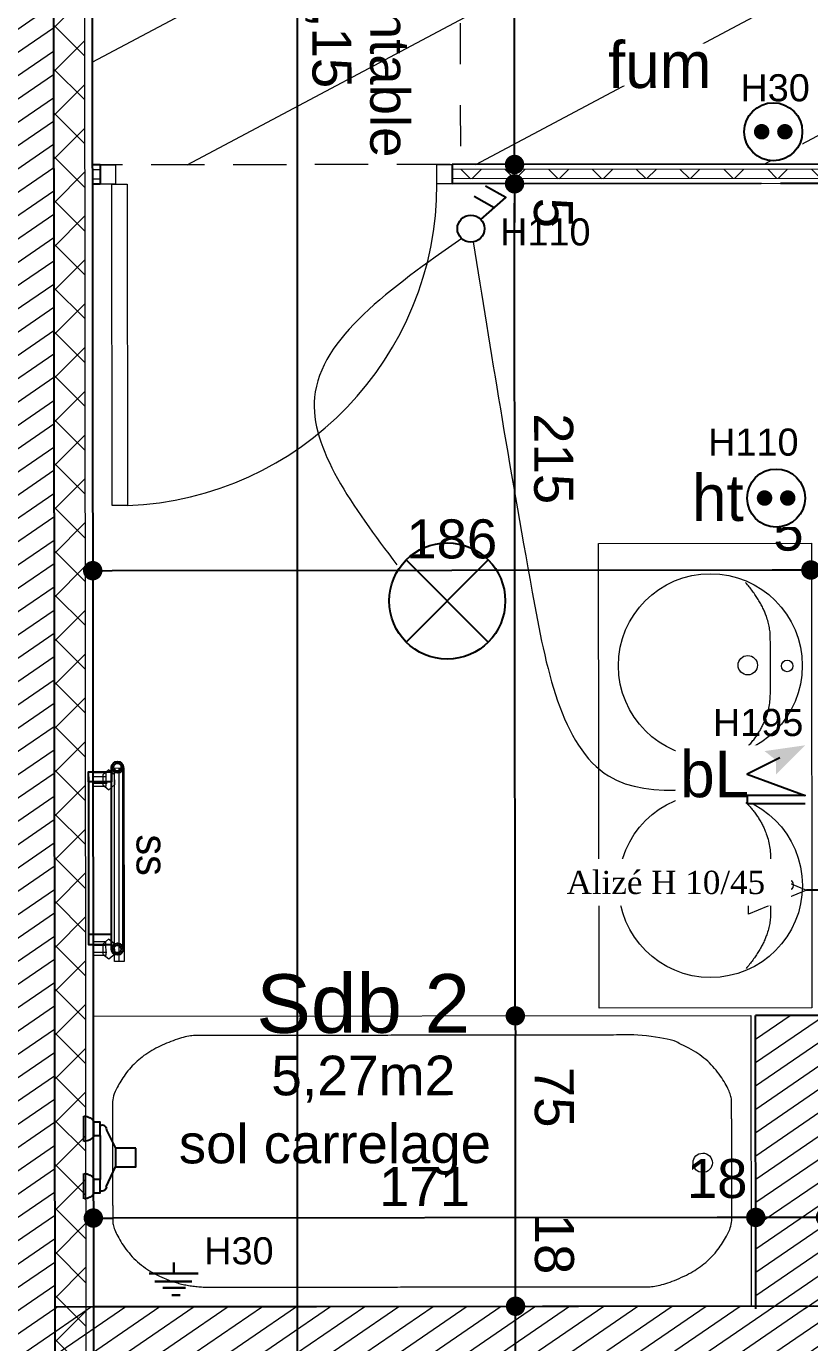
# Model space of a CAD drawing. Header units: centimetres. Extents: x 39595 to 63691, y -25920 to -14518.
# Drawn here: x 55599.7 to 55802.2, y -24065.4 to -23725.4 of the extents above; entities that cross this region are included whole.
import ezdxf

# ---------------------------------------------------------------- set-up
doc = ezdxf.new("R2010")
doc.units = ezdxf.units.CM
doc.header["$LTSCALE"] = 50.8
doc.header["$PDMODE"] = 1
doc.header["$PDSIZE"] = -2
doc.linetypes.add('Style de ligne -1', pattern=[0.41664, 0.20828, -0.20836])
doc.linetypes.add('Style de ligne -5', pattern=[0.20828, 0.069425, -0.138855])
for name, color, linetype in [('3-BAT C-Niveau-3', 7, 'Continuous'), ('prlm-CHAUFF-CONV', 1, 'Continuous'), ('prlm-MOD', 64, 'Continuous'), ('prlm-VMC', 62, 'Continuous')]:
    doc.layers.add(name, color=color, linetype=linetype)
doc.layers.add('prlm-ELEC-CFO', color=1, linetype='Continuous', lineweight=25)
doc.layers.add('prlm-ELEC-SSI', color=6, linetype='Continuous', lineweight=25)
doc.layers.add('prlm-ZEROPLOT', color=254, linetype='Continuous', plot=False)
doc.styles.add('Arial', font='arial.ttf')
doc.styles.add('Geneva', font='')
doc.styles.add('Helvetica', font='arial.ttf')
doc.styles.add('prlm-elec-cfo', font='comic.ttf', dxfattribs={"height": 12})
doc.styles.add('prlm-elec-ssi', font='comic.ttf', dxfattribs={"height": 12})
doc.styles.add('prlm-vmc', font='pala.ttf', dxfattribs={"height": 14})
doc.styles.get('Geneva').set_extended_font_data('Geneva')
doc.dimstyles.new('IS', dxfattribs={"dimtxt": 10.08724, "dimasz": 5.007446, "dimexe": 2, "dimexo": 10, "dimgap": 3, "dimtad": 1, "dimdec": 1, "dimtxsty": 'Helvetica', "dimblk": 'DOT', "dimblk1": 'DOT', "dimblk2": 'DOT', "dimcen": 0, "dimdle": 10, "dimazin": 0, "dimtfac": 0.8, "dimtdec": 1, "dimtix": 1, "dimtmove": 0, "dimatfit": 0, "dimldrblk": 'VW_FILLEDARROW-1', "dimfxl": 1, "dimfrac": 2, "dimtolj": 1, "dimarcsym": 0})
pattern_1 = [(34.329506, (47530.9855, 24544.9045), (-2.3465344, 4.4151757), [])]

# ---------------------------------------------------------------- blocks, each defined once
blk = doc.blocks.new('_DOT')
at = {"color": 0, "linetype": 'ByBlock', "lineweight": -2}
blk.add_line((-0.5, 0), (-1, 0), dxfattribs=at)
at = {"color": 0, "linetype": 'ByBlock', "const_width": 0.5}
blk.add_lwpolyline([(-0.25, 0, 1), (0.25, 0, 1)], format="xyb", close=True, dxfattribs=at)
blk = doc.blocks.new('*D59')
at = {"layer": '3-BAT C-Niveau-3', "color": 0, "linetype": 'Continuous', "lineweight": -2, "transparency": 16777216}
blk.add_line((55725.89, -23756.05), (55725.81, -23666.06), dxfattribs=at)
at = {"layer": 'Defpoints', "color": 0, "linetype": 'Continuous', "transparency": 16777216}
for p in [(55719.52, -23661.06), (55725.8, -23661.06), (55724.99, -23761.06)]:
    blk.add_point(p, dxfattribs=at)
at = {"layer": '3-BAT C-Niveau-3', "color": 0, "linetype": 'Continuous', "lineweight": -2, "transparency": 16777216, "xscale": 5.007446289062499, "yscale": 5.007446289062499, "zscale": 5.007446289062499}
for p, rotation in [((55725.8, -23661.06), 90.05310040590868), ((55725.9, -23761.06), 270.0531004059087)]:
    blk.add_blockref('_DOT', p, dxfattribs=dict(at, rotation=rotation))
at = {"layer": '3-BAT C-Niveau-3', "color": 0, "linetype": 'Continuous', "lineweight": 5, "transparency": 16777216, "insert": (55733.89, -23711.05), "char_height": 10.087, "attachment_point": 5, "rotation": 270.0531, "style": 'Helvetica'}
blk.add_mtext('\\A1;100', dxfattribs=at)
blk = doc.blocks.new('VW_FILLEDARROW-1')
at = {"color": 0, "linetype": 'Continuous', "lineweight": 5, "flags": 128}
blk.add_lwpolyline([(-1.997, 0.535), (0, 0), (-1.997, -0.535)], close=True, dxfattribs=at)
blk = doc.blocks.new('*D60')
at = {"layer": '3-BAT C-Niveau-3', "color": 0, "linetype": 'Continuous', "lineweight": -2, "transparency": 16777216}
for p, q in [((55725.89, -23756.05), (55725.89, -23751.04)), ((55725.9, -23766.06), (55725.9, -23761.06)), ((55725.91, -23771.06), (55725.91, -23776.07))]:
    blk.add_line(p, q, dxfattribs=at)
at = {"layer": 'Defpoints', "color": 0, "linetype": 'Continuous', "transparency": 16777216}
for p in [(55724.99, -23761.06), (55725.9, -23761.06), (55727, -23766.05)]:
    blk.add_point(p, dxfattribs=at)
at = {"layer": '3-BAT C-Niveau-3', "color": 0, "linetype": 'Continuous', "lineweight": -2, "transparency": 16777216, "xscale": 5.007446289062499, "yscale": 5.007446289062499, "zscale": 5.007446289062499}
for p, rotation in [((55725.9, -23761.06), 270.0531004059087), ((55725.9, -23766.06), 90.05310040590868)]:
    blk.add_blockref('_DOT', p, dxfattribs=dict(at, rotation=rotation))
at = {"layer": '3-BAT C-Niveau-3', "color": 0, "linetype": 'Continuous', "lineweight": 5, "transparency": 16777216, "insert": (55735.89, -23773.55), "char_height": 10.087, "attachment_point": 5, "rotation": 270.0531, "style": 'Helvetica'}
blk.add_mtext('\\A1;5', dxfattribs=at)
blk = doc.blocks.new('*D61')
at = {"layer": '3-BAT C-Niveau-3', "color": 0, "linetype": 'Continuous', "lineweight": -2, "transparency": 16777216}
blk.add_line((55726.1, -23975.94), (55725.91, -23771.06), dxfattribs=at)
at = {"layer": 'Defpoints', "color": 0, "linetype": 'Continuous', "transparency": 16777216}
for p in [(55725.9, -23766.06), (55727, -23766.05), (55787.2, -23980.89)]:
    blk.add_point(p, dxfattribs=at)
at = {"layer": '3-BAT C-Niveau-3', "color": 0, "linetype": 'Continuous', "lineweight": -2, "transparency": 16777216, "xscale": 5.007446289062499, "yscale": 5.007446289062499, "zscale": 5.007446289062499}
for p, rotation in [((55725.9, -23766.06), 90.05310040590868), ((55726.1, -23980.95), 270.0531004059087)]:
    blk.add_blockref('_DOT', p, dxfattribs=dict(at, rotation=rotation))
at = {"layer": '3-BAT C-Niveau-3', "color": 0, "linetype": 'Continuous', "lineweight": 5, "transparency": 16777216, "insert": (55735.95, -23837.05), "char_height": 10.087, "attachment_point": 5, "rotation": 270.0531, "style": 'Helvetica'}
blk.add_mtext('\\A1;215', dxfattribs=at)
blk = doc.blocks.new('*D62')
at = {"layer": '3-BAT C-Niveau-3', "color": 0, "linetype": 'Continuous', "lineweight": -2, "transparency": 16777216}
blk.add_line((55726.17, -24050.94), (55726.11, -23985.96), dxfattribs=at)
at = {"layer": 'Defpoints', "color": 0, "linetype": 'Continuous', "transparency": 16777216}
for p in [(55726.1, -23980.95), (55787.2, -23980.89), (55710.77, -24055.96)]:
    blk.add_point(p, dxfattribs=at)
at = {"layer": '3-BAT C-Niveau-3', "color": 0, "linetype": 'Continuous', "lineweight": -2, "transparency": 16777216, "xscale": 5.007446289062499, "yscale": 5.007446289062499, "zscale": 5.007446289062499}
for p, rotation in [((55726.1, -23980.95), 90.05310040590868), ((55726.17, -24055.95), 270.0531004059087)]:
    blk.add_blockref('_DOT', p, dxfattribs=dict(at, rotation=rotation))
at = {"layer": '3-BAT C-Niveau-3', "color": 0, "linetype": 'Continuous', "lineweight": 5, "transparency": 16777216, "insert": (55736.11, -24001.94), "char_height": 10.087, "attachment_point": 5, "rotation": 270.0531, "style": 'Helvetica'}
blk.add_mtext('\\A1;75', dxfattribs=at)
blk = doc.blocks.new('*D63')
at = {"layer": '3-BAT C-Niveau-3', "color": 0, "linetype": 'Continuous', "lineweight": -2, "transparency": 16777216}
for p, q in [((55726.17, -24050.94), (55726.16, -24045.93)), ((55726.19, -24073.95), (55726.17, -24055.95)), ((55726.19, -24078.96), (55726.2, -24083.96))]:
    blk.add_line(p, q, dxfattribs=at)
at = {"layer": 'Defpoints', "color": 0, "linetype": 'Continuous', "transparency": 16777216}
for p in [(55710.77, -24055.96), (55726.17, -24055.95), (55772.51, -24073.91)]:
    blk.add_point(p, dxfattribs=at)
at = {"layer": '3-BAT C-Niveau-3', "color": 0, "linetype": 'Continuous', "lineweight": -2, "transparency": 16777216, "xscale": 5.007446289062499, "yscale": 5.007446289062499, "zscale": 5.007446289062499}
for p, rotation in [((55726.17, -24055.95), 270.0531004059087), ((55726.19, -24073.95), 90.05310040590868)]:
    blk.add_blockref('_DOT', p, dxfattribs=dict(at, rotation=rotation))
at = {"layer": '3-BAT C-Niveau-3', "color": 0, "linetype": 'Continuous', "lineweight": 5, "transparency": 16777216, "insert": (55736.14, -24039.87), "char_height": 10.087, "attachment_point": 5, "rotation": 270.0531, "style": 'Helvetica'}
blk.add_mtext('\\A1;18', dxfattribs=at)
blk = doc.blocks.new('*D124')
at = {"layer": '3-BAT C-Niveau-3', "color": 0, "linetype": 'Continuous', "lineweight": -2, "transparency": 16777216}
for p, q in [((55616.88, -23865.97), (55616.89, -23867.97)), ((55797.49, -23865.81), (55621.89, -23865.97)), ((55802.49, -23865.8), (55802.49, -23867.8))]:
    blk.add_line(p, q, dxfattribs=at)
at = {"layer": 'Defpoints', "color": 0, "linetype": 'Continuous', "transparency": 16777216}
for p in [(55616.88, -23861.16), (55802.49, -23860.99), (55616.88, -23865.97)]:
    blk.add_point(p, dxfattribs=at)
at = {"layer": '3-BAT C-Niveau-3', "color": 0, "linetype": 'Continuous', "lineweight": -2, "transparency": 16777216, "xscale": 5.007446289062499, "yscale": 5.007446289062499, "zscale": 5.007446289062499}
for p, rotation in [((55616.88, -23865.97), 180.0531004058566), ((55802.49, -23865.8), 0.05310040585661646)]:
    blk.add_blockref('_DOT', p, dxfattribs=dict(at, rotation=rotation))
at = {"layer": '3-BAT C-Niveau-3', "color": 0, "linetype": 'Continuous', "lineweight": 5, "transparency": 16777216, "insert": (55709.68, -23857.84), "char_height": 10.087, "attachment_point": 5, "rotation": 0.0531, "style": 'Helvetica'}
blk.add_mtext('\\A1;186', dxfattribs=at)
blk = doc.blocks.new('*D125')
at = {"layer": '3-BAT C-Niveau-3', "color": 0, "linetype": 'Continuous', "lineweight": -2, "transparency": 16777216}
for p, q in [((55797.49, -23865.81), (55792.48, -23865.81)), ((55802.49, -23865.8), (55802.49, -23867.8)), ((55807.72, -23865.8), (55802.49, -23865.8)), ((55807.72, -23865.8), (55807.72, -23863.8)), ((55812.73, -23865.79), (55817.73, -23865.79))]:
    blk.add_line(p, q, dxfattribs=at)
at = {"layer": 'Defpoints', "color": 0, "linetype": 'Continuous', "transparency": 16777216}
for p in [(55802.49, -23860.99), (55802.49, -23865.8), (55807.72, -23870.2)]:
    blk.add_point(p, dxfattribs=at)
at = {"layer": '3-BAT C-Niveau-3', "color": 0, "linetype": 'Continuous', "lineweight": -2, "transparency": 16777216, "xscale": 5.007446289062499, "yscale": 5.007446289062499, "zscale": 5.007446289062499}
for p, rotation in [((55802.49, -23865.8), 0.05310040585657854), ((55807.72, -23865.8), 180.0531004058566)]:
    blk.add_blockref('_DOT', p, dxfattribs=dict(at, rotation=rotation))
at = {"layer": '3-BAT C-Niveau-3', "color": 0, "linetype": 'Continuous', "lineweight": 5, "transparency": 16777216, "insert": (55796.69, -23855.82), "char_height": 10.087, "attachment_point": 5, "rotation": 0.0531, "style": 'Helvetica'}
blk.add_mtext('\\A1;5', dxfattribs=at)
blk = doc.blocks.new('*D176')
at = {"layer": '3-BAT C-Niveau-3', "color": 0, "linetype": 'Continuous', "lineweight": -2, "transparency": 16777216}
for p, q in [((55617.04, -24033.16), (55617.04, -24031.16)), ((55788.25, -24033), (55788.24, -24031)), ((55783.24, -24033.01), (55622.05, -24033.16))]:
    blk.add_line(p, q, dxfattribs=at)
at = {"layer": 'Defpoints', "color": 0, "linetype": 'Continuous', "transparency": 16777216}
for p in [(55617.04, -24033.16), (55617.04, -24037.3), (55788.25, -24040.69)]:
    blk.add_point(p, dxfattribs=at)
at = {"layer": '3-BAT C-Niveau-3', "color": 0, "linetype": 'Continuous', "lineweight": -2, "transparency": 16777216, "xscale": 5.007446289062499, "yscale": 5.007446289062499, "zscale": 5.007446289062499}
for p, rotation in [((55617.04, -24033.16), 180.0531004058566), ((55788.25, -24033), 0.05310040585661646)]:
    blk.add_blockref('_DOT', p, dxfattribs=dict(at, rotation=rotation))
at = {"layer": '3-BAT C-Niveau-3', "color": 0, "linetype": 'Continuous', "lineweight": 5, "transparency": 16777216, "insert": (55702.64, -24025.04), "char_height": 10.087, "attachment_point": 5, "rotation": 0.0531, "style": 'Helvetica'}
blk.add_mtext('\\A1;171', dxfattribs=at)
blk = doc.blocks.new('*D177')
at = {"layer": '3-BAT C-Niveau-3', "color": 0, "linetype": 'Continuous', "lineweight": -2, "transparency": 16777216}
for p, q in [((55788.25, -24033), (55788.24, -24031)), ((55806.25, -24032.99), (55806.24, -24030.99)), ((55783.24, -24033.01), (55778.23, -24033.01)), ((55806.25, -24032.99), (55788.25, -24033)), ((55811.25, -24032.98), (55816.26, -24032.98))]:
    blk.add_line(p, q, dxfattribs=at)
at = {"layer": 'Defpoints', "color": 0, "linetype": 'Continuous', "transparency": 16777216}
for p in [(55788.25, -24033), (55788.25, -24040.69), (55806.25, -24040.68)]:
    blk.add_point(p, dxfattribs=at)
at = {"layer": '3-BAT C-Niveau-3', "color": 0, "linetype": 'Continuous', "lineweight": -2, "transparency": 16777216, "xscale": 5.007446289062499, "yscale": 5.007446289062499, "zscale": 5.007446289062499}
for p, rotation in [((55788.25, -24033), 0.05310040585657854), ((55806.25, -24032.99), 180.0531004058566)]:
    blk.add_blockref('_DOT', p, dxfattribs=dict(at, rotation=rotation))
at = {"layer": '3-BAT C-Niveau-3', "color": 0, "linetype": 'Continuous', "lineweight": 5, "transparency": 16777216, "insert": (55778.27, -24023.03), "char_height": 10.087, "attachment_point": 5, "rotation": 0.0531, "style": 'Helvetica'}
blk.add_mtext('\\A1;18', dxfattribs=at)
blk = doc.blocks.new('xi.be')
at = {"layer": 'prlm-VMC', "color": 0, "linetype": 'ByBlock', "lineweight": 5, "flags": 128}
blk.add_lwpolyline([(-6.17, -15), (6.17, -15), (0, 0)], close=True, dxfattribs=at)
at = {"layer": 'prlm-VMC', "color": 0, "linetype": 'ByBlock', "lineweight": 5}
blk.add_solid([(0, -1), (5.17, -14), (-5.17, -14), (0, -1)], dxfattribs=at)
blk = doc.blocks.new('xi.PCHT')
at = {"color": 0, "lineweight": 5}
blk.add_wipeout([(-7.5, -7.5), (7.5, -7.5), (7.5, 7.5), (-7.5, 7.5)], dxfattribs=at).dxf.layer = 'prlm-ELEC-CFO'
at = {"layer": 'prlm-ELEC-CFO', "color": 0, "linetype": 'ByBlock', "lineweight": 5, "const_width": 2}
for points in [[(-4, 0, 1), (-2, 0, 1)], [(2, 0, 1), (4, 0, 1)]]:
    blk.add_lwpolyline(points, format="xyb", close=True, dxfattribs=at)
at = {"layer": 'prlm-ELEC-CFO', "color": 0, "linetype": 'ByBlock', "lineweight": -2}
blk.add_circle((0, 0), 7.5, dxfattribs=at)
blk = doc.blocks.new('xi.DA')
at = {"layer": 'prlm-ELEC-CFO', "color": 0}
for points in [[(0.61, -1.67), (7.04, 4.05), (1.81, 7.01)], [(4.05, 1.39), (-1.17, 4.34)]]:
    blk.add_lwpolyline(points, dxfattribs=at)
blk.add_circle((-2, -4), 3.5, dxfattribs=at)
blk = doc.blocks.new('xi.PTCE')
at = {"layer": 'prlm-ELEC-CFO', "color": 0}
for points in [[(-10.61, 10.61), (10.61, -10.61)], [(10.61, 10.61), (-10.61, -10.61)]]:
    blk.add_lwpolyline(points, dxfattribs=at)
at = {"layer": 'prlm-ELEC-CFO', "color": 0, "linetype": 'ByBlock'}
blk.add_circle((0, 0), 15, dxfattribs=at)
blk = doc.blocks.new('xi.BL')
at = {"color": 0, "lineweight": 5}
blk.add_wipeout([(-7.5, -7.5), (7.5, -7.5), (7.5, 7.5), (-7.5, 7.5)], dxfattribs=at).dxf.layer = 'prlm-ELEC-CFO'
at = {"layer": 'prlm-ELEC-CFO', "lineweight": 5}
blk.add_hatch(color=0, dxfattribs=at).paths.add_polyline_path([(-3, 6), (-0.1, 3.7), (0, 0), (7.5, 7.5)])
at = {"layer": 'prlm-ELEC-CFO', "color": 0}
blk.add_lwpolyline([(0.95, 4.23), (-7.5, 0), (7.5, -5.5), (-7.5, -5.5), (-7.5, -7.5), (7.5, -7.5)], dxfattribs=at)
blk = doc.blocks.new('xi.PC')
at = {"color": 0, "lineweight": 5}
blk.add_wipeout([(-7.5, -7.5), (7.5, -7.5), (7.5, 7.5), (-7.5, 7.5)], dxfattribs=at).dxf.layer = 'prlm-ELEC-CFO'
at = {"layer": 'prlm-ELEC-CFO', "color": 0, "linetype": 'ByBlock', "lineweight": 5, "const_width": 2}
for points in [[(-4, 0, 1), (-2, 0, 1)], [(2, 0, 1), (4, 0, 1)]]:
    blk.add_lwpolyline(points, format="xyb", close=True, dxfattribs=at)
at = {"layer": 'prlm-ELEC-CFO', "color": 0, "linetype": 'ByBlock', "lineweight": -2}
blk.add_circle((0, 0), 7.5, dxfattribs=at)
blk = doc.blocks.new('xi.tsl-050-050')
at = {"layer": 'prlm-CHAUFF-CONV', "linetype": 'ByBlock', "lineweight": -2}
h = blk.add_hatch(color=0, dxfattribs=at)
edge = h.paths.add_edge_path()
edge.add_arc((-23.5, 7.5), 1.5, 0, 360)
edge = h.paths.add_edge_path(flags=17)
edge.add_arc((-23.5, 7.5), 1, 0, 360)
edge = h.paths.add_edge_path()
edge.add_arc((23.5, 7.5), 1.5, 0, 360)
edge = h.paths.add_edge_path(flags=17)
edge.add_arc((23.5, 7.5), 1, 0, 360)
at = {"layer": 'prlm-CHAUFF-CONV', "color": 0, "linetype": 'ByBlock', "lineweight": -2, "flags": 128}
for points in [[(23.5, 9), (-23.5, 9)], [(23.5, 6), (-23.5, 6)]]:
    blk.add_lwpolyline(points, dxfattribs=at)
at = {"layer": 'prlm-CHAUFF-CONV', "color": 0, "linetype": 'ByBlock', "lineweight": -2}
for points in [[(-19.73, 0), (-22.27, 0), (-22.27, 6), (-19.73, 6)], [(19.73, 0), (22.27, 0), (22.27, 6), (19.73, 6)]]:
    blk.add_lwpolyline(points, close=True, dxfattribs=at)
for centre, radius in [((-23.5, 7.5), 1.5), ((-23.5, 7.5), 1), ((23.5, 7.5), 1.5), ((23.5, 7.5), 1)]:
    blk.add_circle(centre, radius, dxfattribs=at)
at = {"layer": 'prlm-ZEROPLOT', "linetype": 'ByBlock', "lineweight": -2, "flags": 128}
blk.add_lwpolyline([(-21, 0), (21, 0)], dxfattribs=at)
blk = doc.blocks.new('xi.dchrob')
at = {"layer": 'prlm-MOD', "color": 161}
for p, q in [((8.16, -2.3), (8.16, 2.3)), ((13.38, 1.16), (13.38, -1.16))]:
    blk.add_line(p, q, dxfattribs=at)
for points in [[(0, 10.66), (0, 4.16)], [(5.77, 7.56), (8.16, 2.38)], [(4.19, -5.66), (4.19, 5.66)], [(5.77, -7.26), (8.16, -2.37)], [(0, -4.16), (0, -10.66)]]:
    blk.add_lwpolyline(points, dxfattribs=at)
for points in [[(2.5, 9.16), (4.19, 9.16), (4.19, 5.66), (2.5, 5.66)], [(13.38, -2.37), (8.16, -2.37), (8.16, 2.38), (13.38, 2.38)], [(2.5, -5.66), (4.19, -5.66), (4.19, -9.16), (2.5, -9.16)]]:
    blk.add_lwpolyline(points, close=True, dxfattribs=at)
for centre, radius, start, end in [((0, 7.41), 3.25, 32.579, 90), ((4.65, 7.56), 1.13, 0, 114.0743), ((0, 7.41), 3.25, 270, 327.421), ((0, -7.41), 3.25, 32.579, 90), ((0, -7.41), 3.25, 270, 327.421), ((4.65, -7.26), 1.13, 245.9257, 360)]:
    blk.add_arc(centre, radius, start, end, dxfattribs=at)
blk = doc.blocks.new('Baignoire 175x75')
at = {"color": 7, "linetype": 'Continuous', "lineweight": 13, "flags": 128}
blk.add_lwpolyline([(0, 0), (170, 0), (170, -75), (0, -75)], close=True, dxfattribs=at)
at = {"color": 7, "linetype": 'Continuous', "lineweight": 13}
blk.add_ellipse((12.5, -37), major_axis=(2.5, 0), ratio=1, dxfattribs=at)
blk.add_open_spline([(140.1, -5), (146.77, -5), (158.33, -10.35), (165, -19.6), (165, -37.5), (165, -55.4), (158.33, -64.65), (146.77, -70), (85, -70), (23.23, -70), (11.67, -64.65), (5, -55.4), (5, -37.5), (5, -19.6), (11.67, -10.35), (23.23, -5), (83.33, -5), (140.1, -5)], degree=2, knots=[0, 0, 0, 0.017264, 0.034528, 0.051791, 0.150116, 0.16738, 0.184644, 0.201908, 0.504316, 0.52158, 0.538843, 0.556107, 0.654432, 0.671696, 0.68896, 0.706224, 1, 1, 1], dxfattribs=at)
blk = doc.blocks.new('Groupe-19-1')
at = {"color": 7, "linetype": 'Continuous', "lineweight": 9}
for p, q in [((16953.9, -46174.53), (16944.59, -46125.4)), ((16938.34, -46128.8), (16941.79, -46128.15)), ((16938.67, -46130.52), (16942.26, -46129.84)), ((16946.46, -46171.65), (16949.56, -46171.07)), ((16946.79, -46173.37), (16950.3, -46172.71))]:
    blk.add_line(p, q, dxfattribs=at)
at = {"color": 7, "linetype": 'Continuous', "lineweight": 9, "flags": 128}
for points in [[(16938.83, -46131.38), (16938.15, -46127.79), (16941.39, -46127.18), (16942.07, -46130.77)], [(16942.02, -46126.4), (16940.76, -46127.96), (16941.25, -46130.46), (16943.02, -46131.39), (16944.28, -46129.82), (16943.78, -46127.33)], [(16952.69, -46174.76), (16943.39, -46125.63), (16945.8, -46125.17), (16955.1, -46174.3)], [(16951.1, -46174.32), (16952.36, -46172.76), (16951.87, -46170.27), (16950.1, -46169.34), (16948.84, -46170.9), (16949.34, -46173.4)]]:
    blk.add_lwpolyline(points, close=True, dxfattribs=at)
at = {"color": 7, "linetype": 'Continuous', "lineweight": 13, "flags": 128}
blk.add_lwpolyline([(16946.95, -46174.23), (16946.28, -46170.72), (16949.47, -46170.12), (16950.14, -46173.63)], close=True, dxfattribs=at)
at = {"color": 7, "insert": (16961.04, -46145.19), "char_height": 7.993, "width": 24.9991, "attachment_point": 2, "rotation": 280.6809, "line_spacing_factor": 1.060906, "style": 'Geneva'}
blk.add_mtext('ss', dxfattribs=at)
blk = doc.blocks.new('Sol carrelage')
at = {"color": 7, "insert": (0, -0.78), "char_height": 10.0872, "attachment_point": 2, "line_spacing_factor": 0.834288, "style": 'Helvetica'}
blk.add_mtext('sol carrelage', dxfattribs=at)
blk = doc.blocks.new('hsfp 2.15')
at = {"color": 7, "insert": (0, -0.78), "char_height": 10.087, "attachment_point": 2, "line_spacing_factor": 0.834288, "style": 'Helvetica'}
blk.add_mtext('hsfp 2,15', dxfattribs=at)
blk = doc.blocks.new('Groupe-23-1')
at = {"color": 7, "linetype": 'Continuous', "lineweight": 13, "flags": 128}
blk.add_lwpolyline([(17109.66, -46035.22), (17131.99, -46153.12), (17077.95, -46163.36), (17055.62, -46045.45)], close=True, dxfattribs=at)
at = {"color": 7, "linetype": 'Continuous', "lineweight": 13}
for centre, major_axis in [((17089.86, -46071.14), (23.34, 4.42)), ((17109.38, -46067.54), (0.28, -1.47)), ((17099.34, -46069.23), (0.47, -2.46)), ((17100.42, -46126.93), (23.34, 4.42)), ((17109.95, -46125.24), (-0.47, 2.46)), ((17119.91, -46123.14), (-0.28, 1.47))]:
    blk.add_ellipse(centre, major_axis=major_axis, ratio=1, dxfattribs=at)
for points in [[(17102.84, -46090.53), (17107.83, -46083), (17105.03, -46067.66), (17102.41, -46054.41), (17094.85, -46048.34)], [(17105.42, -46104.13), (17112.81, -46109.32), (17115.81, -46124.62), (17118.23, -46137.91), (17113.41, -46146.32)]]:
    blk.add_open_spline(points, degree=2, dxfattribs=at)
blk = doc.blocks.new('Groupe-9-1')
at = {"color": 7, "linetype": 'Continuous', "lineweight": 35}
for p, q in [((17172.45, -46216.26), (17273.74, -46325.9)), ((17271.07, -46330.37), (17170.72, -46221.75))]:
    blk.add_line(p, q, dxfattribs=at)
at = {"color": 7, "linetype": 'Style de ligne -5', "lineweight": 5}
for p, q in [((17309.77, -46216.14), (17276.69, -46314.01)), ((17264.76, -46224.67), (17266.83, -46315.87)), ((17224.35, -46232.32), (17252.02, -46302.39)), ((17279.54, -46322.43), (17355.08, -46237.63)), ((17364.26, -46286.11), (17281.4, -46332.28)), ((17352.15, -46437.12), (17328.89, -46314.3)), ((17283.27, -46342.14), (17371.7, -46325.4)), ((17376.64, -46351.47), (17288.21, -46368.21)), ((17293.14, -46394.28), (17381.57, -46377.54)), ((17386.51, -46403.6), (17298.08, -46420.35)), ((17303.02, -46446.42), (17391.45, -46429.67))]:
    blk.add_line(p, q, dxfattribs=at)
at = {"color": 7, "linetype": 'Continuous', "lineweight": 5}
for p, q in [((17260.36, -46328.64), (17170.6, -46242.5)), ((17161.99, -46292.89), (17262.22, -46338.49)), ((17264.09, -46348.35), (17170.14, -46335.92)), ((17226.71, -46419.65), (17210.98, -46336.63)), ((17177.53, -46374.96), (17265.96, -46358.21)), ((17270.9, -46384.28), (17182.47, -46401.03))]:
    blk.add_line(p, q, dxfattribs=at)
at = {"color": 7, "linetype": 'Style de ligne -5', "lineweight": 5, "flags": 128}
for points in [[(17192.81, -46238.29), (17349.58, -46208.6), (17391.45, -46429.67), (17303.02, -46446.42), (17277.9, -46313.78), (17264.83, -46316.25)], [(17192.81, -46238.29), (17349.58, -46208.6), (17350.51, -46213.52), (17196.81, -46242.62)]]:
    blk.add_lwpolyline(points, dxfattribs=at)
for points in [[(17391.47, -46456.64), (17344.67, -46209.53), (17349.58, -46208.6), (17396.38, -46455.71)], [(17359.77, -46415.32), (17337.08, -46419.62), (17352.15, -46437.12)]]:
    blk.add_lwpolyline(points, close=True, dxfattribs=at)
at = {"color": 7, "linetype": 'Continuous', "lineweight": 5, "flags": 128}
for points in [[(17259.04, -46317.35), (17258.25, -46317.5), (17275.83, -46410.35), (17187.4, -46427.1), (17153.07, -46245.82), (17187.01, -46239.39)], [(17191.01, -46243.72), (17154, -46250.73), (17153.07, -46245.82), (17187.01, -46239.39)]]:
    blk.add_lwpolyline(points, dxfattribs=at)
for points in [[(17158.19, -46244.89), (17197.45, -46452.21), (17192.54, -46453.14), (17153.28, -46245.82)], [(17206.33, -46292.47), (17225, -46306.07), (17227.44, -46283.1)]]:
    blk.add_lwpolyline(points, close=True, dxfattribs=at)
at = {"color": 7, "linetype": 'Style de ligne -5', "lineweight": 5}
blk.add_arc((17269.93, -46325.46), 60, 10.7236, 130.3529, dxfattribs=at)
at = {"color": 7, "linetype": 'Continuous', "lineweight": 5}
blk.add_arc((17269.93, -46325.46), 60, 135.087, 190.7236, dxfattribs=at)

msp = doc.modelspace()

# ---------------------------------------------------------------- hatches: boundary and pattern name
at = {"linetype": 'Continuous', "lineweight": 18, "true_color": 0xa0a0a4}
h = msp.add_hatch(dxfattribs=at)
h.set_pattern_fill('BA 13', color=253, angle=-10.6705, style=0, pattern_type=2)
h.set_pattern_definition([(207.98931, (47512.718, 24548.346), (-14.252246, 31.966756), [])])
h.paths.add_polyline_path([(55897.59, -23760.9), (55897.74, -23931.31), (55806.39, -23931.4), (55806.23, -23760.98), (55616.79, -23761.16), (55616.69, -23660.93), (55816.59, -23660.75), (55816.59, -23660.76), (56028.01, -23660.78), (56028.1, -23760.75)])
h.paths.add_polyline_path([(55897.58, -23758.51), (55897.58, -23759.35), (55897.58, -23758.51)])
at = {"linetype": 'Continuous', "lineweight": 5, "true_color": 0x808080}
h = msp.add_hatch(dxfattribs=at)
h.set_pattern_fill('02_ISOLANT', color=8, angle=-179.9469, style=0, pattern_type=2)
h.set_pattern_definition([(225.0531, (47512.718, 24548.3464), (5.6620945, -5.6516092), []), (315.0531, (47512.718, 24548.3464), (-5.6516092, -5.6620945), [])])
h.paths.add_polyline_path([(55618.79, -23764.86), (55618.79, -23762.46), (55616.79, -23762.46), (55616.79, -23764.86)])
h = msp.add_hatch(dxfattribs=at)
h.set_pattern_fill('02_ISOLANT', color=8, angle=-179.9469, style=0, pattern_type=2)
h.set_pattern_definition([(225.0531, (47512.718, 24548.3464), (5.6620945, -5.6516092), []), (315.0531, (47512.718, 24548.3464), (-5.6516092, -5.6620945), [])])
h.paths.add_polyline_path([(55807.49, -23764.68), (55807.49, -23762.28), (55709.79, -23762.37), (55709.79, -23764.77)])
at = {"layer": '3-BAT C-Niveau-3', "linetype": 'Continuous', "lineweight": 5}
h = msp.add_hatch(dxfattribs=at)
h.set_pattern_fill('MURS MACONNERIE-2', angle=-10.6705, style=0, pattern_type=2)
h.set_pattern_definition(pattern_1)
h.paths.add_polyline_path([(55587.77, -24816.53), (55607.77, -24816.52), (55606.37, -23313.71), (55586.37, -23313.72)])
at = {"layer": '3-BAT C-Niveau-3', "linetype": 'Continuous', "lineweight": 5, "true_color": 0x808080}
h = msp.add_hatch(dxfattribs=at)
h.set_pattern_fill('02_ISOLANT', color=8, angle=-89.9469, style=0, pattern_type=2)
h.set_pattern_definition([(315.0531, (47512.718, 24548.3464), (5.6516092, 5.6620945), []), (45.0531, (47512.718, 24548.3464), (5.6620945, -5.6516092), [])])
h.paths.add_polyline_path([(55614.37, -23313.7), (55606.37, -23313.71), (55607.76, -24808.52), (55615.76, -24808.51)])
at = {"layer": '3-BAT C-Niveau-3', "linetype": 'Continuous', "lineweight": 5}
h = msp.add_hatch(dxfattribs=at)
h.set_pattern_fill('MURS MACONNERIE-2', angle=-10.6705, style=0, pattern_type=2)
h.set_pattern_definition(pattern_1)
h.paths.add_polyline_path([(55788.27, -24056.6), (55806.27, -24056.59), (55806.2, -23980.87), (55788.2, -23980.89)])
h = msp.add_hatch(dxfattribs=at)
h.set_pattern_fill('MURS MACONNERIE-2', angle=-10.6705, style=0, pattern_type=2)
h.set_pattern_definition(pattern_1)
h.paths.add_polyline_path([(55607.06, -24056.06), (55607.08, -24074.06), (56268.82, -24073.45), (56268.81, -24055.45)])

# ---------------------------------------------------------------- linework, layer by layer
at = {"color": 7, "linetype": 'Continuous', "lineweight": 25}
for p, q in [((55618.79, -23761.16), (55616.79, -23761.16)), ((55618.79, -23761.16), (55618.79, -23766.16)), ((55807.49, -23760.98), (55709.79, -23761.07)), ((55709.79, -23761.07), (55709.79, -23766.07)), ((55618.79, -23766.16), (55616.79, -23766.16)), ((55789.62, -23766), (55709.79, -23766.07)), ((55807.49, -23765.98), (55794.62, -23765.99))]:
    msp.add_line(p, q, dxfattribs=at)
at = {"color": 7, "linetype": 'Continuous', "lineweight": 5}
for p, q in [((55618.79, -23762.46), (55616.79, -23762.46)), ((55618.79, -23762.46), (55616.79, -23762.46)), ((55807.49, -23762.28), (55709.79, -23762.37)), ((55807.49, -23762.28), (55709.79, -23762.37)), ((55618.79, -23764.86), (55616.79, -23764.86)), ((55618.79, -23764.86), (55616.79, -23764.86)), ((55618.79, -23766.16), (55616.79, -23766.16)), ((55807.49, -23764.68), (55709.79, -23764.77)), ((55807.49, -23764.68), (55709.79, -23764.77)), ((55807.49, -23765.98), (55709.79, -23766.07))]:
    msp.add_line(p, q, dxfattribs=at)
at = {"color": 251, "linetype": 'Style de ligne -1', "lineweight": 5, "true_color": 0x616161, "flags": 128}
msp.add_lwpolyline([(55897.59, -23760.9), (55897.74, -23931.31), (55806.39, -23931.4), (55806.23, -23760.98), (55616.79, -23761.16), (55616.69, -23660.93), (55816.59, -23660.75), (55816.59, -23660.76), (56028.01, -23660.78), (56028.1, -23760.75)], close=True, dxfattribs=at)
at = {"color": 7, "linetype": 'Style de ligne -1', "lineweight": 13, "flags": 128}
msp.add_lwpolyline([(55711.8, -23661.07), (55711.9, -23761.07), (55616.79, -23761.16), (55616.7, -23661.16)], close=True, dxfattribs=at)
at = {"color": 7, "linetype": 'Continuous', "lineweight": 13, "flags": 128}
for points in [[(55622.79, -23766.15), (55618.79, -23766.16), (55618.79, -23761.15), (55622.79, -23761.15)], [(55709.79, -23766.07), (55705.79, -23766.07), (55705.79, -23761.07), (55709.79, -23761.07)], [(55625.79, -23766.15), (55625.87, -23849.15), (55621.87, -23849.15), (55621.79, -23766.15)]]:
    msp.add_lwpolyline(points, close=True, dxfattribs=at)
at = {"color": 7, "linetype": 'Continuous', "lineweight": 5}
msp.add_arc((55622.79, -23766.15), 83.05, 272.1228, 0.0531, dxfattribs=at)
at = {"layer": '3-BAT C-Niveau-3', "color": 7, "linetype": 'Continuous', "lineweight": 5}
for p, q in [((55606.37, -23313.71), (55607.76, -24808.52)), ((55607.77, -24816.52), (55606.37, -23313.71)), ((55614.37, -23313.7), (55615.76, -24808.51)), ((55616.37, -23313.7), (55617.76, -24808.51))]:
    msp.add_line(p, q, dxfattribs=at)
at = {"layer": '3-BAT C-Niveau-3', "color": 7, "linetype": 'Continuous', "lineweight": 25}
for p, q in [((55606.37, -23313.71), (55607.76, -24808.52)), ((55616.37, -23313.7), (55617.76, -24808.51)), ((55806.2, -23980.87), (55788.2, -23980.89)), ((55788.27, -24056.6), (55788.2, -23980.89)), ((55788.27, -24056.6), (55788.2, -23980.89)), ((55607.06, -24056.06), (56268.81, -24055.45)), ((55607.06, -24056.06), (55634.94, -24056.03)), ((55662.94, -24056.01), (55803.22, -24055.88))]:
    msp.add_line(p, q, dxfattribs=at)
at = {"layer": '3-BAT C-Niveau-3', "color": 7, "linetype": 'Continuous', "lineweight": 13}
msp.add_line((55607.77, -24816.52), (55606.37, -23313.71), dxfattribs=at)
at = {"layer": 'prlm-ELEC-CFO', "lineweight": 30}
for p, q in [((55637.82, -24047.48), (55637.82, -24044.68)), ((55631.51, -24047.48), (55644.13, -24047.48)), ((55632.91, -24049.58), (55642.49, -24049.58)), ((55635.02, -24051.21), (55640.86, -24051.21)), ((55637.35, -24053.08), (55639.46, -24053.08))]:
    msp.add_line(p, q, dxfattribs=at)
at = {"layer": 'prlm-ELEC-CFO', "lineweight": 13}
msp.add_spline([(55712.24, -23780.19), (55674.21, -23821.18), (55695.48, -23864.46)], degree=3, dxfattribs=at)
at = {"layer": 'prlm-VMC'}
msp.add_lwpolyline([(55824.81, -23948.49), (55801.39, -23948.48)], dxfattribs=at)
at = {"layer": 'prlm-ZEROPLOT'}
msp.add_lwpolyline([(55068.9, -23287.2), (55669.69, -23287.2), (55669.69, -24841.91), (55068.9, -24841.91)], close=True, dxfattribs=at)

# ---------------------------------------------------------------- block references
at = {"color": 7}
for name, p, rotation in [('hsfp 2.15', (55684.52, -23712.38), 270.0531004059034), ('Groupe-23-1', (47512.72, 24548.35), 349.3295056620147), ('Groupe-19-1', (47512.72, 24548.35), 349.3295056620147), ('Baignoire 175x75', (55787.06, -24055.89), 180.0531004058923), ('Sol carrelage', (55679.47, -24008.14), 0.05310040590338228), ('Groupe-9-1', (47512.72, 24548.35), 349.3295056620147)]:
    msp.add_blockref(name, p, dxfattribs=dict(at, rotation=rotation))
at = {"layer": 'prlm-CHAUFF-CONV', "rotation": 269.9915177754671}
msp.add_blockref('xi.tsl-050-050', (55615.77, -23940.21), dxfattribs=at)
at = {"layer": 'prlm-ELEC-CFO'}
for name, p in [('xi.DA', (55716.62, -23773.63)), ('xi.PTCE', (55708.5, -23873.8))]:
    msp.add_blockref(name, p, dxfattribs=at)
at = {"layer": 'prlm-MOD', "xscale": -1, "rotation": 180}
msp.add_blockref('xi.dchrob', (55614.62, -24017.52), dxfattribs=at)
at = {"layer": 'prlm-VMC', "xscale": -1, "rotation": 269.973714015945}
msp.add_blockref('xi.be', (55801.39, -23948.48), dxfattribs=at)

# ---------------------------------------------------------------- texts
at = {"color": 7, "attachment_point": 2, "line_spacing_factor": 0.834288, "style": 'Helvetica'}
for s, insert, char_height, rotation in [('Fp démontable\\P', (55698.66, -23712.24), 10.0872, 270.0531), ('Sdb 2\\P{\\H0.6752x;5,27m2}\\P', (55686.78, -23970.19), 15.1309, 0.0531)]:
    msp.add_mtext(s, dxfattribs=dict(at, insert=insert, char_height=char_height, rotation=rotation))
at = {"layer": 'prlm-ELEC-CFO', "style": 'Arial'}
for s, p in [('H110', (55722.16, -23781.98)), ('H110', (55775.93, -23836.26)), ('H195', (55777.16, -23908.67)), ('H30', (55645.69, -24045.13))]:
    msp.add_text(s, height=7, dxfattribs=at).set_placement(p)

# ---------------------------------------------------------------- dimensions: what is measured, and where the dimension line sits
at = {"layer": '3-BAT C-Niveau-3', "color": 7, "linetype": 'Continuous', "lineweight": 5}
for base, p1, p2, angle, override, picture, middle in [((55725.8, -23661.06), (55724.99, -23761.06), (55719.52, -23661.06), 270.0531, {"dimtxt": 10.08724, "dimdec": 0, "dimpost": '<>', "dimtxsty": 'Helvetica', "dimse1": 1, "dimse2": 1, "dimtmove": 2}, '*D59', (55733.89, -23711.05)), ((55616.88, -23865.97), (55802.49, -23860.99), (55616.88, -23861.16), 0.0531, {"dimtxt": 10.08724, "dimdec": 0, "dimpost": '<>', "dimtxsty": 'Helvetica', "dimtmove": 2}, '*D124', (55709.68, -23857.84)), ((55617.04, -24033.16), (55788.25, -24040.69), (55617.04, -24037.3), 0.0531, {"dimtxt": 10.08724, "dimdec": 0, "dimpost": '<>', "dimtxsty": 'Helvetica', "dimtmove": 2}, '*D176', (55702.64, -24025.04))]:
    dim = msp.add_linear_dim(base=base, p1=p1, p2=p2, angle=angle, dimstyle='IS', override=override, dxfattribs=at)
    dim.commit()
    dim.dimension.update_dxf_attribs({"geometry": picture, "text_midpoint": middle})
for base, p1, p2, angle, override, picture, middle in [((55725.9, -23761.06), (55727, -23766.05), (55724.99, -23761.06), 270.0531, {"dimtxt": 10.08724, "dimdec": 0, "dimpost": '<>', "dimtxsty": 'Helvetica', "dimse1": 1, "dimse2": 1, "dimtix": 0, "dimtmove": 2}, '*D60', (55735.89, -23773.55)), ((55725.9, -23766.06), (55787.2, -23980.89), (55727, -23766.05), 270.0531, {"dimtxt": 10.08724, "dimdec": 0, "dimpost": '<>', "dimtxsty": 'Helvetica', "dimse1": 1, "dimse2": 1, "dimtmove": 2}, '*D61', (55735.95, -23837.05)), ((55802.49, -23865.8), (55807.72, -23870.2), (55802.49, -23860.99), 0.0531, {"dimtxt": 10.08724, "dimdec": 0, "dimpost": '<>', "dimtxsty": 'Helvetica', "dimtix": 0, "dimtmove": 2}, '*D125', (55796.69, -23855.82)), ((55726.1, -23980.95), (55710.77, -24055.96), (55787.2, -23980.89), 270.0531, {"dimtxt": 10.08724, "dimdec": 0, "dimpost": '<>', "dimtxsty": 'Helvetica', "dimse1": 1, "dimse2": 1, "dimtmove": 2}, '*D62', (55736.11, -24001.94)), ((55788.25, -24033), (55806.25, -24040.68), (55788.25, -24040.69), 0.0531, {"dimtxt": 10.08724, "dimdec": 0, "dimpost": '<>', "dimtxsty": 'Helvetica', "dimtix": 0, "dimtmove": 2}, '*D177', (55778.27, -24023.03)), ((55726.17, -24055.95), (55772.51, -24073.91), (55710.77, -24055.96), 270.0531, {"dimtxt": 10.08724, "dimdec": 0, "dimpost": '<>', "dimtxsty": 'Helvetica', "dimse1": 1, "dimse2": 1, "dimtix": 0, "dimtmove": 2}, '*D63', (55736.14, -24039.87))]:
    dim = msp.add_linear_dim(base=base, p1=p1, p2=p2, angle=angle, dimstyle='IS', override=override, dxfattribs=at)
    dim.commit()
    dim.dimension.update_dxf_attribs({"geometry": picture, "text_midpoint": middle, "dimtype": 160})

# ---------------------------------------------------------------- next in the draw order: texts
at = {"layer": 'prlm-ELEC-SSI', "lineweight": 20, "insert": (55763.42, -23729.3), "char_height": 12, "attachment_point": 2, "line_spacing_factor": 0.8, "style": 'prlm-elec-ssi', "bg_fill": 3, "box_fill_scale": 0.95, "bg_fill_color": 256, "bg_fill_transparency": 0}
msp.add_mtext('fum', dxfattribs=at)

# ---------------------------------------------------------------- next in the draw order: linework, layer by layer
at = {"layer": 'prlm-ZEROPLOT', "ltscale": 50}
msp.add_lwpolyline([(56293.24, -23287.16), (55669.69, -23287.16), (55669.69, -24841.91), (56293.24, -24841.91)], close=True, dxfattribs=at)

# ---------------------------------------------------------------- next in the draw order: block references
at = {"layer": 'prlm-ELEC-CFO'}
msp.add_blockref('xi.PC', (55792.77, -23752.61), dxfattribs=at)

# ---------------------------------------------------------------- next in the draw order: texts
at = {"layer": 'prlm-ELEC-CFO', "lineweight": 20, "insert": (55778.44, -23847.21), "char_height": 12, "attachment_point": 5, "line_spacing_factor": 0.8, "style": 'prlm-elec-cfo', "bg_fill": 3, "box_fill_scale": 1.1, "bg_fill_color": 256, "bg_fill_transparency": 0}
msp.add_mtext('ht', dxfattribs=at)
at = {"layer": 'prlm-VMC', "ltscale": 25, "insert": (55765, -23946.52), "char_height": 6, "width": 58.6147, "attachment_point": 5, "line_spacing_factor": 0.8, "style": 'prlm-vmc', "bg_fill": 2}
msp.add_mtext('Alizé H 10/45', dxfattribs=at)

# ---------------------------------------------------------------- next in the draw order: block references
at = {"layer": 'prlm-ELEC-CFO'}
msp.add_blockref('xi.PCHT', (55793.51, -23847.21), dxfattribs=at)

# ---------------------------------------------------------------- next in the draw order: texts
at = {"layer": 'prlm-ELEC-CFO', "style": 'Arial'}
msp.add_text('H30', height=7, dxfattribs=at).set_placement((55784.28, -23744.75))

# ---------------------------------------------------------------- next in the draw order: linework, layer by layer
at = {"layer": 'prlm-ELEC-CFO', "lineweight": 13}
msp.add_spline([(55715.2, -23781.08), (55730.48, -23871.55), (55750.22, -23918.98), (55794.73, -23918.56)], degree=3, dxfattribs=at)

# ---------------------------------------------------------------- next in the draw order: texts
at = {"layer": 'prlm-ELEC-CFO', "lineweight": 20, "insert": (55777.63, -23918.56), "char_height": 12, "attachment_point": 5, "line_spacing_factor": 0.8, "style": 'prlm-elec-cfo', "bg_fill": 3, "box_fill_scale": 1.1, "bg_fill_color": 256, "bg_fill_transparency": 0}
msp.add_mtext('bL', dxfattribs=at)

# ---------------------------------------------------------------- next in the draw order: block references
at = {"layer": 'prlm-ELEC-CFO'}
msp.add_blockref('xi.BL', (55793.51, -23918.56), dxfattribs=at)

doc.saveas('drawing.dxf')
